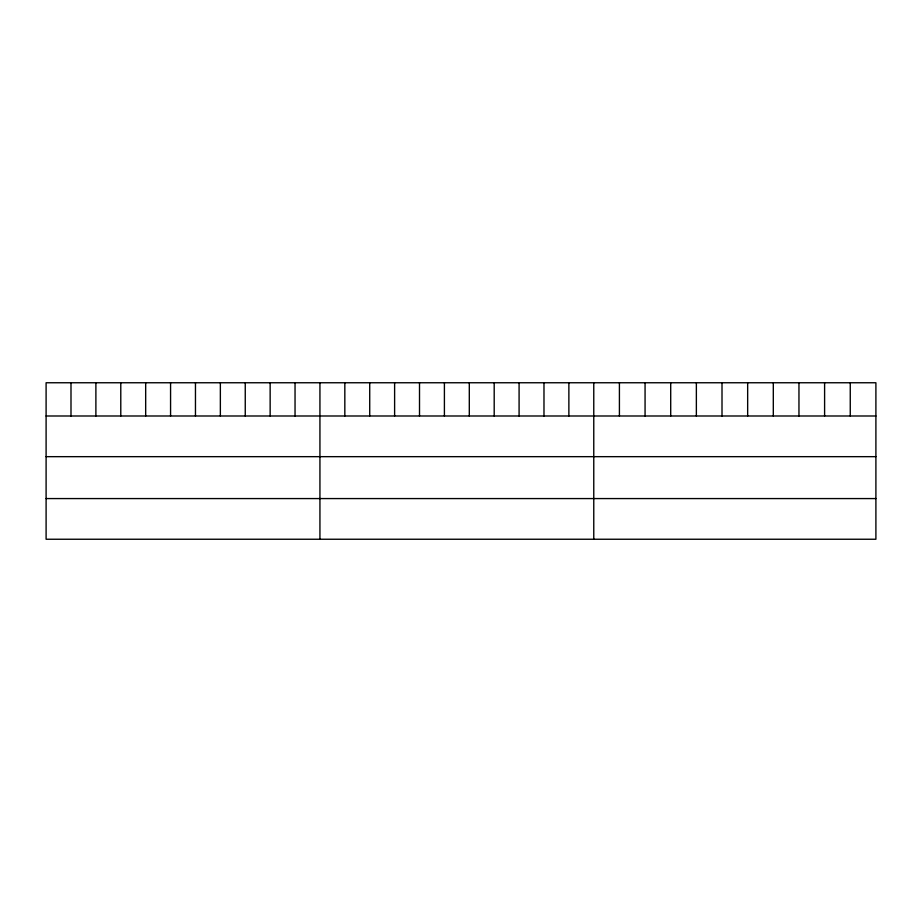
<?xml version="1.0" encoding="UTF-8"?>
<svg xmlns="http://www.w3.org/2000/svg" width="922" height="922" viewBox="0 0 922 922"><rect width="100%" height="100%" fill="white"/><g stroke="black" fill="none" stroke-linecap="round" stroke-linejoin="round"><path stroke-width="1.38" d="M875.9 415.995L875.9 539.243L46.1 539.243L46.1 382.757L875.9 382.757L875.9 415.995L46.1 415.995M46.1 456.667L875.9 456.667M46.1 498.572L875.9 498.572M850.257 382.757L850.257 415.995M824.602 382.757L824.602 415.995M798.959 382.757L798.959 415.995M773.304 382.757L773.304 415.995M747.661 382.757L747.661 415.995M722.007 382.757L722.007 415.995M696.364 382.757L696.364 415.995M670.709 382.757L670.709 415.995M645.066 382.757L645.066 415.995M619.411 382.757L619.411 415.995M593.768 382.757L593.768 539.243M568.874 382.757L568.874 415.995M543.98 382.757L543.98 415.995M519.086 382.757L519.086 415.995M494.192 382.757L494.192 415.995M469.298 382.757L469.298 415.995M444.404 382.757L444.404 415.995M419.51 382.757L419.51 415.995M394.616 382.757L394.616 415.995M369.722 382.757L369.722 415.995M344.828 382.757L344.828 415.995M319.934 382.757L319.934 539.243M295.04 382.757L295.04 415.995M270.146 382.757L270.146 415.995M245.252 382.757L245.252 415.995M220.358 382.757L220.358 415.995M195.464 382.757L195.464 415.995M170.57 382.757L170.57 415.995M145.676 382.757L145.676 415.995M120.782 382.757L120.782 415.995M95.888 382.757L95.888 415.995M70.994 382.757L70.994 415.995"/></g></svg>
